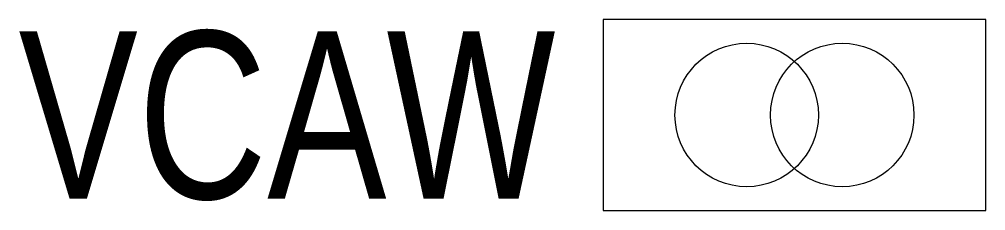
# Model space of a CAD drawing. Extents: x -1.62 to 0.4, y -0.2 to 0.2.
import ezdxf
from ezdxf.enums import TextEntityAlignment as Align

# ---------------------------------------------------------------- set-up
doc = ezdxf.new("R2010")
doc.units = 0
doc.styles.add('ISOPLUS', font='isoplus.shx')

msp = doc.modelspace()

# ---------------------------------------------------------------- linework, layer by layer
at = {"color": 0}
msp.add_lwpolyline([(-0.4, -0.2), (0.4, -0.2), (0.4, 0.2), (-0.4, 0.2)], close=True, dxfattribs=at)
for centre in [(-0.1, 0), (0.1, 0)]:
    msp.add_circle(centre, 0.15, dxfattribs=at)

# ---------------------------------------------------------------- texts
at = {"color": 0, "style": 'ISOPLUS', "width": 0.8}
msp.add_attdef('VCAW', text='', height=0.35, dxfattribs=at).set_placement((-0.5, 0), align=Align.MIDDLE_RIGHT)

doc.saveas('drawing.dxf')
